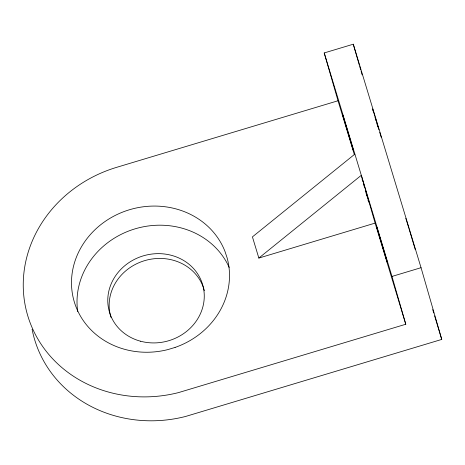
<?xml version="1.0" encoding="UTF-8"?>
<svg xmlns="http://www.w3.org/2000/svg" width="465" height="465" viewBox="0 0 465 465"><rect width="100%" height="100%" fill="white"/><g stroke="black" fill="none" stroke-linecap="round" stroke-linejoin="round"><path stroke-width="0.7" d="M354.888 154.089L252.425 236.877L258.848 258.069L375.116 223.101L361.311 175.288L258.848 258.069M354.406 154.799L338.02 100.76L324.215 52.946L353.284 44.204L421.046 267.695L441.75 339.421L185.512 416.483A128.09 116.831 -16.1 0 1 32.102 329.325M338.02 100.76L116.599 167.354A128.09 116.831 -16.1 0 0 27.08 313.416A128.09 116.831 -16.1 0 0 178.612 392.57L405.782 324.25L391.983 276.437L324.215 52.946M391.983 276.437L421.046 267.695M405.811 218.329L406.526 220.625M372.645 108.88L373.459 111.542M406.73 221.288L407.34 223.287M373.662 112.205L374.918 116.331M407.543 223.95L408.799 228.077M409.002 228.745L410.206 232.727M375.121 116.994L377.574 125.143M432.7 309.574L433.752 313.044M434.595 315.822L441.75 339.421M366.17 193.597L366.798 195.672M375.116 223.101L405.782 324.25M410.415 233.418L414.356 246.59M376.882 123.516L377.929 126.986M377.783 125.835L378.998 129.886M375.052 117.401L376.063 120.778M379.748 132.397L380.475 134.844M414.53 247.177L415.228 249.536M380.649 135.431L381.172 137.204M372.732 109.583L373.255 111.356M353.284 44.204L359.317 65.094M359.718 66.483L360.724 69.965M361.125 71.36L362.13 74.842M362.09 179.037L362.688 181.118M363.485 183.89L364.49 187.354M365.287 190.127L367.687 198.445M110.996 317.386A48.563 44.297 -16.1 0 1 145.278 260.464A48.563 44.297 -16.1 0 1 204.373 290.747M77.713 311.567A79.527 72.534 -16.1 0 1 135.687 228.658A79.527 72.534 -16.1 0 1 229.187 267.422M175.09 347.425L167.952 349.57A79.527 72.534 -16.1 0 1 74.185 301.518A79.527 72.534 -16.1 0 1 127.085 210.494A79.527 72.534 -16.1 0 1 224.984 251.437L227.123 257.889A79.527 72.534 -16.1 0 1 175.09 347.425M342.862 115.326L342.502 114.216L353.615 151.235L342.862 115.326M376.743 227.071L376.383 225.961L387.496 262.981L376.743 227.071M368.687 201.909L368.059 199.828L368.687 201.909M140.645 341.246A48.563 44.297 -16.1 0 0 203.315 287.312A48.563 44.297 -16.1 0 0 124.097 266.3A48.563 44.297 -16.1 0 0 140.645 341.246"/></g></svg>
